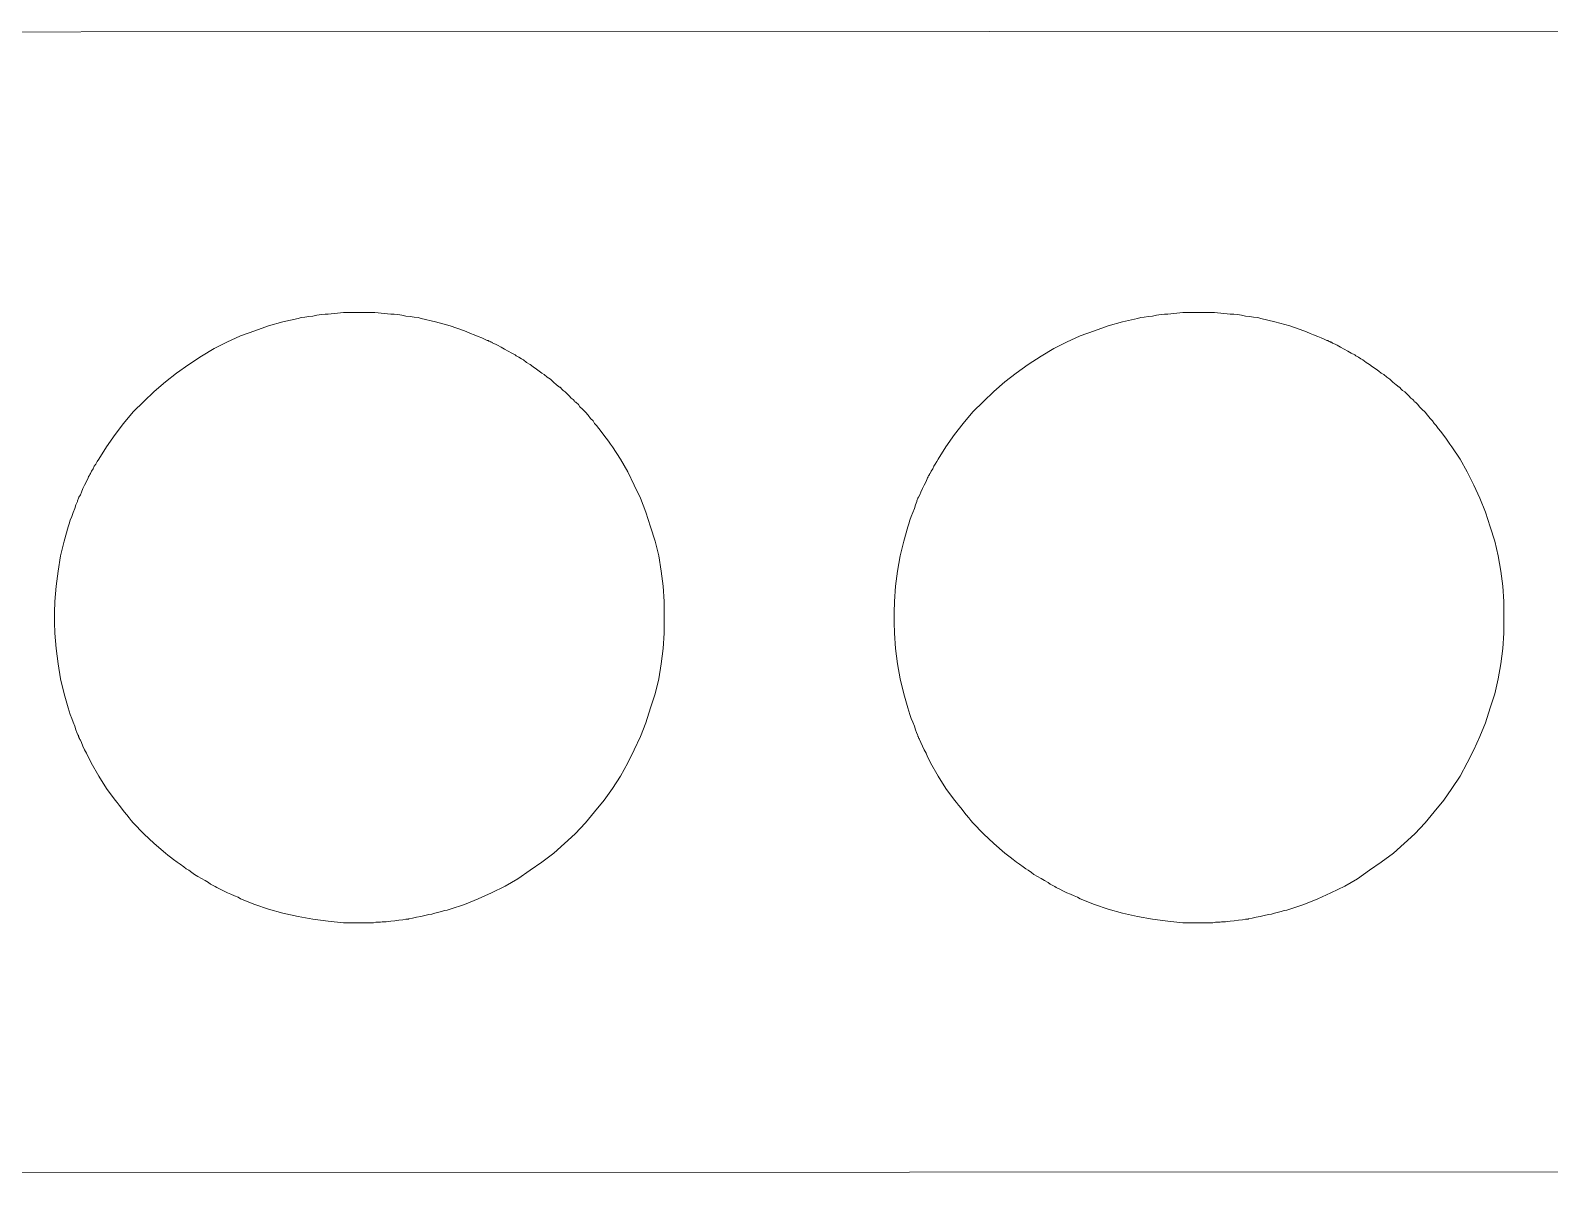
# Model space of a CAD drawing. Header units: centimetres. Extents: x 33 to 211, y -118 to 32.
# Drawn here: x 58.62 to 64.6, y -1.18 to 3.32 of the extents above; entities that cross this region are included whole.
import ezdxf

# ---------------------------------------------------------------- set-up
doc = ezdxf.new("R2010")
doc.units = ezdxf.units.CM
doc.header["$MEASUREMENT"] = 0
doc.layers.add('Layer 1', color=7, linetype='Continuous')

msp = doc.modelspace()

# ---------------------------------------------------------------- linework, layer by layer
at = {"layer": 'Layer 1', "lineweight": 9}
msp.add_open_spline([(44.52175, 3.30944), (44.52175, 3.30944), (73.12211, 3.32004), (73.12211, 3.32004), (73.12211, 3.32004), (73.12185, -1.16686), (73.12185, -1.16686), (73.12185, -1.16686), (36.32211, -1.17996), (36.32211, -1.17996), (36.32211, -1.17996), (36.32237, 3.30695), (36.32237, 3.30695), (36.32237, 3.30695), (43.34111, 3.30945), (43.34111, 3.30945)], degree=3, knots=[0, 0, 0, 0, 0.2, 0.2, 0.2, 0.4, 0.4, 0.4, 0.6, 0.6, 0.6, 0.8, 0.8, 0.8, 1, 1, 1, 1], dxfattribs=at)
at = {"layer": 'Layer 1', "color": 250, "lineweight": 9}
for points in [[(59.91897, 2.21053), (59.91897, 2.21053), (59.85492, 2.21053), (59.85492, 2.21053), (59.85492, 2.21053), (59.79487, 2.20452), (59.79487, 2.20452), (59.79487, 2.20452), (59.78287, 2.20452), (59.78287, 2.20452), (59.78287, 2.20452), (59.76885, 2.20252), (59.76885, 2.20252), (59.76885, 2.20252), (59.75084, 2.20052), (59.75084, 2.20052), (59.75084, 2.20052), (59.73483, 2.19652), (59.73483, 2.19652), (59.73483, 2.19652), (59.71881, 2.19452), (59.71881, 2.19452), (59.71881, 2.19452), (59.7028, 2.19251), (59.7028, 2.19251), (59.7028, 2.19251), (59.68878, 2.19051), (59.68878, 2.19051), (59.68878, 2.19051), (59.67677, 2.18651), (59.67677, 2.18651), (59.67677, 2.18651), (59.61672, 2.1745), (59.61672, 2.1745), (59.61672, 2.1745), (59.56068, 2.15849), (59.56068, 2.15849), (59.56068, 2.15849), (59.50663, 2.13847), (59.50663, 2.13847), (59.50663, 2.13847), (59.45058, 2.11845), (59.45058, 2.11845), (59.45058, 2.11845), (59.39654, 2.09443), (59.39654, 2.09443), (59.39654, 2.09443), (59.3465, 2.06841), (59.3465, 2.06841), (59.3465, 2.06841), (59.29645, 2.03839), (59.29645, 2.03839), (59.29645, 2.03839), (59.24641, 2.00636), (59.24641, 2.00636), (59.24641, 2.00636), (59.19837, 1.97233), (59.19837, 1.97233), (59.19837, 1.97233), (59.15434, 1.9383), (59.15434, 1.9383), (59.15434, 1.9383), (59.1103, 1.90027), (59.1103, 1.90027), (59.1103, 1.90027), (59.07027, 1.86024), (59.07027, 1.86024), (59.07027, 1.86024), (59.02823, 1.8202), (59.02823, 1.8202), (59.02823, 1.8202), (58.9902, 1.77417), (58.9902, 1.77417), (58.9902, 1.77417), (58.95618, 1.73013), (58.95618, 1.73013), (58.95618, 1.73013), (58.92214, 1.68209), (58.92214, 1.68209), (58.92214, 1.68209), (58.89212, 1.63405), (58.89212, 1.63405), (58.89212, 1.63405), (58.88611, 1.62404), (58.88611, 1.62404), (58.88611, 1.62404), (58.88011, 1.61403), (58.88011, 1.61403), (58.88011, 1.61403), (58.8741, 1.60603), (58.8741, 1.60603), (58.8741, 1.60603), (58.8701, 1.59602), (58.8701, 1.59602), (58.8701, 1.59602), (58.86409, 1.58601), (58.86409, 1.58601), (58.86409, 1.58601), (58.86009, 1.578), (58.86009, 1.578), (58.86009, 1.578), (58.85809, 1.576), (58.85809, 1.576), (58.85809, 1.576), (58.85809, 1.574), (58.85809, 1.574), (58.85809, 1.574), (58.85609, 1.572), (58.85609, 1.572), (58.85609, 1.572), (58.85609, 1.57), (58.85609, 1.57), (58.85609, 1.57), (58.85409, 1.57), (58.85409, 1.57), (58.85409, 1.57), (58.85409, 1.56799), (58.85409, 1.56799), (58.85409, 1.56799), (58.85208, 1.56599), (58.85208, 1.56599), (58.85208, 1.56599), (58.85208, 1.56399), (58.85208, 1.56399), (58.85208, 1.56399), (58.85008, 1.55999), (58.85008, 1.55999), (58.85008, 1.55999), (58.84408, 1.54598), (58.84408, 1.54598), (58.84408, 1.54598), (58.83607, 1.53196), (58.83607, 1.53196), (58.83607, 1.53196), (58.83007, 1.51795), (58.83007, 1.51795), (58.83007, 1.51795), (58.82406, 1.50394), (58.82406, 1.50394), (58.82406, 1.50394), (58.82006, 1.49393), (58.82006, 1.49393), (58.82006, 1.49393), (58.81406, 1.48392), (58.81406, 1.48392), (58.81406, 1.48392), (58.81205, 1.47992), (58.81205, 1.47992), (58.81205, 1.47992), (58.80805, 1.46991), (58.80805, 1.46991), (58.80805, 1.46991), (58.80805, 1.46791), (58.80805, 1.46791), (58.80805, 1.46791), (58.80204, 1.4539), (58.80204, 1.4539), (58.80204, 1.4539), (58.79805, 1.43989), (58.79805, 1.43989), (58.79805, 1.43989), (58.79203, 1.42387), (58.79203, 1.42387), (58.79203, 1.42387), (58.78603, 1.40786), (58.78603, 1.40786), (58.78603, 1.40786), (58.78002, 1.39385), (58.78002, 1.39385), (58.78002, 1.39385), (58.77602, 1.37984), (58.77602, 1.37984), (58.77602, 1.37984), (58.77202, 1.36783), (58.77202, 1.36783), (58.77202, 1.36783), (58.756, 1.31178), (58.756, 1.31178), (58.756, 1.31178), (58.74199, 1.25373), (58.74199, 1.25373), (58.74199, 1.25373), (58.73198, 1.19368), (58.73198, 1.19368), (58.73198, 1.19368), (58.72398, 1.13363), (58.72398, 1.13363), (58.72398, 1.13363), (58.71997, 1.07358), (58.71997, 1.07358), (58.71997, 1.07358), (58.71997, 1.05957), (58.71997, 1.05957), (58.71997, 1.05957), (58.71798, 1.04556), (58.71798, 1.04556), (58.71798, 1.04556), (58.71798, 1.02754), (58.71798, 1.02754), (58.71798, 1.02754), (58.71798, 1.01153), (58.71798, 1.01153), (58.71798, 1.01153), (58.71798, 0.99352), (58.71798, 0.99352), (58.71798, 0.99352), (58.71798, 0.9775), (58.71798, 0.9775), (58.71798, 0.9775), (58.71997, 0.96349), (58.71997, 0.96349), (58.71997, 0.96349), (58.71997, 0.94948), (58.71997, 0.94948), (58.71997, 0.94948), (58.72398, 0.88943), (58.72398, 0.88943), (58.72398, 0.88943), (58.73198, 0.82938), (58.73198, 0.82938), (58.73198, 0.82938), (58.74199, 0.76933), (58.74199, 0.76933), (58.74199, 0.76933), (58.756, 0.71128), (58.756, 0.71128), (58.756, 0.71128), (58.77202, 0.65523), (58.77202, 0.65523), (58.77202, 0.65523), (58.77602, 0.64322), (58.77602, 0.64322), (58.77602, 0.64322), (58.78002, 0.62921), (58.78002, 0.62921), (58.78002, 0.62921), (58.78603, 0.6132), (58.78603, 0.6132), (58.78603, 0.6132), (58.79203, 0.59919), (58.79203, 0.59919), (58.79203, 0.59919), (58.79805, 0.58317), (58.79805, 0.58317), (58.79805, 0.58317), (58.80204, 0.56916), (58.80204, 0.56916), (58.80204, 0.56916), (58.80605, 0.55915), (58.80605, 0.55915), (58.80605, 0.55915), (58.81005, 0.54915), (58.81005, 0.54915), (58.81005, 0.54915), (58.81205, 0.54714), (58.81205, 0.54714), (58.81205, 0.54714), (58.81205, 0.54314), (58.81205, 0.54314), (58.81205, 0.54314), (58.81406, 0.54114), (58.81406, 0.54114), (58.81406, 0.54114), (58.81406, 0.53914), (58.81406, 0.53914), (58.81406, 0.53914), (58.81605, 0.53513), (58.81605, 0.53513), (58.81605, 0.53513), (58.81806, 0.53313), (58.81806, 0.53313), (58.81806, 0.53313), (58.81806, 0.53113), (58.81806, 0.53113), (58.81806, 0.53113), (58.82006, 0.52913), (58.82006, 0.52913), (58.82006, 0.52913), (58.82406, 0.51912), (58.82406, 0.51912), (58.82406, 0.51912), (58.83007, 0.50511), (58.83007, 0.50511), (58.83007, 0.50511), (58.83607, 0.4911), (58.83607, 0.4911), (58.83607, 0.4911), (58.84408, 0.47709), (58.84408, 0.47709), (58.84408, 0.47709), (58.85008, 0.46307), (58.85008, 0.46307), (58.85008, 0.46307), (58.85809, 0.44906), (58.85809, 0.44906), (58.85809, 0.44906), (58.86209, 0.43905), (58.86209, 0.43905), (58.86209, 0.43905), (58.89212, 0.38701), (58.89212, 0.38701), (58.89212, 0.38701), (58.92214, 0.33897), (58.92214, 0.33897), (58.92214, 0.33897), (58.95618, 0.29293), (58.95618, 0.29293), (58.95618, 0.29293), (58.96418, 0.28292), (58.96418, 0.28292), (58.96418, 0.28292), (58.97219, 0.27292), (58.97219, 0.27292), (58.97219, 0.27292), (58.98219, 0.26091), (58.98219, 0.26091), (58.98219, 0.26091), (58.9922, 0.24689), (58.9922, 0.24689), (58.9922, 0.24689), (59.00221, 0.23488), (59.00221, 0.23488), (59.00221, 0.23488), (59.01222, 0.22287), (59.01222, 0.22287), (59.01222, 0.22287), (59.02023, 0.21287), (59.02023, 0.21287), (59.02023, 0.21287), (59.02823, 0.20286), (59.02823, 0.20286), (59.02823, 0.20286), (59.07027, 0.16082), (59.07027, 0.16082), (59.07027, 0.16082), (59.1103, 0.12279), (59.1103, 0.12279), (59.1103, 0.12279), (59.15434, 0.08476), (59.15434, 0.08476), (59.15434, 0.08476), (59.16434, 0.07675), (59.16434, 0.07675), (59.16434, 0.07675), (59.17435, 0.06875), (59.17435, 0.06875), (59.17435, 0.06875), (59.18636, 0.05874), (59.18636, 0.05874), (59.18636, 0.05874), (59.20037, 0.04873), (59.20037, 0.04873), (59.20037, 0.04873), (59.21238, 0.04072), (59.21238, 0.04072), (59.21238, 0.04072), (59.2264, 0.03071), (59.2264, 0.03071), (59.2264, 0.03071), (59.2364, 0.02271), (59.2364, 0.02271), (59.2364, 0.02271), (59.24641, 0.0167), (59.24641, 0.0167), (59.24641, 0.0167), (59.25843, 0.0087), (59.25843, 0.0087), (59.25843, 0.0087), (59.26843, 0.00069), (59.26843, 0.00069), (59.26843, 0.00069), (59.28244, -0.00732), (59.28244, -0.00732), (59.28244, -0.00732), (59.29645, -0.01532), (59.29645, -0.01532), (59.29645, -0.01532), (59.31047, -0.02333), (59.31047, -0.02333), (59.31047, -0.02333), (59.32448, -0.03134), (59.32448, -0.03134), (59.32448, -0.03134), (59.33248, -0.03734), (59.33248, -0.03734), (59.33248, -0.03734), (59.34049, -0.04135), (59.34049, -0.04135), (59.34049, -0.04135), (59.3505, -0.04735), (59.3505, -0.04735), (59.3505, -0.04735), (59.3565, -0.05135), (59.3565, -0.05135), (59.3565, -0.05135), (59.37052, -0.05736), (59.37052, -0.05736), (59.37052, -0.05736), (59.38253, -0.06336), (59.38253, -0.06336), (59.38253, -0.06336), (59.39854, -0.07137), (59.39854, -0.07137), (59.39854, -0.07137), (59.41255, -0.07738), (59.41255, -0.07738), (59.41255, -0.07738), (59.42656, -0.08338), (59.42656, -0.08338), (59.42656, -0.08338), (59.44057, -0.08939), (59.44057, -0.08939), (59.44057, -0.08939), (59.45058, -0.09539), (59.45058, -0.09539), (59.45058, -0.09539), (59.50663, -0.11741), (59.50663, -0.11741), (59.50663, -0.11741), (59.56068, -0.13542), (59.56068, -0.13542), (59.56068, -0.13542), (59.61672, -0.15144), (59.61672, -0.15144), (59.61672, -0.15144), (59.67677, -0.16545), (59.67677, -0.16545), (59.67677, -0.16545), (59.73483, -0.17546), (59.73483, -0.17546), (59.73483, -0.17546), (59.79487, -0.18346), (59.79487, -0.18346), (59.79487, -0.18346), (59.85492, -0.18947), (59.85492, -0.18947), (59.85492, -0.18947), (59.86893, -0.18947), (59.86893, -0.18947), (59.86893, -0.18947), (59.88494, -0.18947), (59.88494, -0.18947), (59.88494, -0.18947), (59.90096, -0.18947), (59.90096, -0.18947), (59.90096, -0.18947), (59.91697, -0.18947), (59.91697, -0.18947), (59.91697, -0.18947), (59.93499, -0.18947), (59.93499, -0.18947), (59.93499, -0.18947), (59.951, -0.18947), (59.951, -0.18947), (59.951, -0.18947), (59.96101, -0.18947), (59.96101, -0.18947), (59.96101, -0.18947), (59.97303, -0.18947), (59.97303, -0.18947), (59.97303, -0.18947), (59.98303, -0.18747), (59.98303, -0.18747), (59.98303, -0.18747), (59.98904, -0.18747), (59.98904, -0.18747), (59.98904, -0.18747), (60.00104, -0.18747), (60.00104, -0.18747), (60.00104, -0.18747), (60.00705, -0.18547), (60.00705, -0.18547), (60.00705, -0.18547), (60.02306, -0.18547), (60.02306, -0.18547), (60.02306, -0.18547), (60.04107, -0.18346), (60.04107, -0.18346), (60.04107, -0.18346), (60.05709, -0.18146), (60.05709, -0.18146), (60.05709, -0.18146), (60.0731, -0.17946), (60.0731, -0.17946), (60.0731, -0.17946), (60.08911, -0.17746), (60.08911, -0.17746), (60.08911, -0.17746), (60.10113, -0.17546), (60.10113, -0.17546), (60.10113, -0.17546), (60.11113, -0.17546), (60.11113, -0.17546), (60.11113, -0.17546), (60.11313, -0.17346), (60.11313, -0.17346), (60.11313, -0.17346), (60.12715, -0.17145), (60.12715, -0.17145), (60.12715, -0.17145), (60.14316, -0.16745), (60.14316, -0.16745), (60.14316, -0.16745), (60.15917, -0.16545), (60.15917, -0.16545), (60.15917, -0.16545), (60.17519, -0.16145), (60.17519, -0.16145), (60.17519, -0.16145), (60.1912, -0.15744), (60.1912, -0.15744), (60.1912, -0.15744), (60.20321, -0.15544), (60.20321, -0.15544), (60.20321, -0.15544), (60.21522, -0.15144), (60.21522, -0.15144), (60.21522, -0.15144), (60.23123, -0.14743), (60.23123, -0.14743), (60.23123, -0.14743), (60.24124, -0.14543), (60.24124, -0.14543), (60.24124, -0.14543), (60.25325, -0.14143), (60.25325, -0.14143), (60.25325, -0.14143), (60.26326, -0.13943), (60.26326, -0.13943), (60.26326, -0.13943), (60.27528, -0.13542), (60.27528, -0.13542), (60.27528, -0.13542), (60.33132, -0.11741), (60.33132, -0.11741), (60.33132, -0.11741), (60.38536, -0.09539), (60.38536, -0.09539), (60.38536, -0.09539), (60.4374, -0.07137), (60.4374, -0.07137), (60.4374, -0.07137), (60.49145, -0.04535), (60.49145, -0.04535), (60.49145, -0.04535), (60.54149, -0.01733), (60.54149, -0.01733), (60.54149, -0.01733), (60.58953, 0.0167), (60.58953, 0.0167), (60.58953, 0.0167), (60.63557, 0.04873), (60.63557, 0.04873), (60.63557, 0.04873), (60.68361, 0.08476), (60.68361, 0.08476), (60.68361, 0.08476), (60.72565, 0.12279), (60.72565, 0.12279), (60.72565, 0.12279), (60.76769, 0.16082), (60.76769, 0.16082), (60.76769, 0.16082), (60.80771, 0.20286), (60.80771, 0.20286), (60.80771, 0.20286), (60.84374, 0.24689), (60.84374, 0.24689), (60.84374, 0.24689), (60.88178, 0.29293), (60.88178, 0.29293), (60.88178, 0.29293), (60.9138, 0.33897), (60.9138, 0.33897), (60.9138, 0.33897), (60.94583, 0.38701), (60.94583, 0.38701), (60.94583, 0.38701), (60.97386, 0.43905), (60.97386, 0.43905), (60.97386, 0.43905), (60.99987, 0.4911), (60.99987, 0.4911), (60.99987, 0.4911), (61.02389, 0.54314), (61.02389, 0.54314), (61.02389, 0.54314), (61.04591, 0.59719), (61.04591, 0.59719), (61.04591, 0.59719), (61.06393, 0.65523), (61.06393, 0.65523), (61.06393, 0.65523), (61.08194, 0.71128), (61.08194, 0.71128), (61.08194, 0.71128), (61.09595, 0.76933), (61.09595, 0.76933), (61.09595, 0.76933), (61.10596, 0.82938), (61.10596, 0.82938), (61.10596, 0.82938), (61.11397, 0.88943), (61.11397, 0.88943), (61.11397, 0.88943), (61.11798, 0.94948), (61.11798, 0.94948), (61.11798, 0.94948), (61.11798, 0.96349), (61.11798, 0.96349), (61.11798, 0.96349), (61.11798, 0.9775), (61.11798, 0.9775), (61.11798, 0.9775), (61.11798, 0.99352), (61.11798, 0.99352), (61.11798, 0.99352), (61.11798, 1.01153), (61.11798, 1.01153), (61.11798, 1.01153), (61.11798, 1.02754), (61.11798, 1.02754), (61.11798, 1.02754), (61.11798, 1.04556), (61.11798, 1.04556), (61.11798, 1.04556), (61.11798, 1.05957), (61.11798, 1.05957), (61.11798, 1.05957), (61.11798, 1.07358), (61.11798, 1.07358), (61.11798, 1.07358), (61.11397, 1.13363), (61.11397, 1.13363), (61.11397, 1.13363), (61.10596, 1.19368), (61.10596, 1.19368), (61.10596, 1.19368), (61.09595, 1.25373), (61.09595, 1.25373), (61.09595, 1.25373), (61.08194, 1.31178), (61.08194, 1.31178), (61.08194, 1.31178), (61.06393, 1.36783), (61.06393, 1.36783), (61.06393, 1.36783), (61.04591, 1.42588), (61.04591, 1.42588), (61.04591, 1.42588), (61.02389, 1.47992), (61.02389, 1.47992), (61.02389, 1.47992), (60.99987, 1.53196), (60.99987, 1.53196), (60.99987, 1.53196), (60.97386, 1.58401), (60.97386, 1.58401), (60.97386, 1.58401), (60.94583, 1.63405), (60.94583, 1.63405), (60.94583, 1.63405), (60.9138, 1.68209), (60.9138, 1.68209), (60.9138, 1.68209), (60.9058, 1.6921), (60.9058, 1.6921), (60.9058, 1.6921), (60.89779, 1.70411), (60.89779, 1.70411), (60.89779, 1.70411), (60.88978, 1.71612), (60.88978, 1.71612), (60.88978, 1.71612), (60.87977, 1.72813), (60.87977, 1.72813), (60.87977, 1.72813), (60.86977, 1.74214), (60.86977, 1.74214), (60.86977, 1.74214), (60.85976, 1.75415), (60.85976, 1.75415), (60.85976, 1.75415), (60.85175, 1.76616), (60.85175, 1.76616), (60.85175, 1.76616), (60.84374, 1.77417), (60.84374, 1.77417), (60.84374, 1.77417), (60.83774, 1.78417), (60.83774, 1.78417), (60.83774, 1.78417), (60.82773, 1.79418), (60.82773, 1.79418), (60.82773, 1.79418), (60.81772, 1.80619), (60.81772, 1.80619), (60.81772, 1.80619), (60.80771, 1.8182), (60.80771, 1.8182), (60.80771, 1.8182), (60.7957, 1.83021), (60.7957, 1.83021), (60.7957, 1.83021), (60.7857, 1.84022), (60.7857, 1.84022), (60.7857, 1.84022), (60.77969, 1.84823), (60.77969, 1.84823), (60.77969, 1.84823), (60.77168, 1.85623), (60.77168, 1.85623), (60.77168, 1.85623), (60.77168, 1.85623), (60.77168, 1.85623), (60.77168, 1.85623), (60.76968, 1.85824), (60.76968, 1.85824), (60.76968, 1.85824), (60.76769, 1.85824), (60.76769, 1.85824), (60.76769, 1.85824), (60.76568, 1.86024), (60.76568, 1.86024), (60.76568, 1.86024), (60.76368, 1.86224), (60.76368, 1.86224), (60.76368, 1.86224), (60.76368, 1.86424), (60.76368, 1.86424), (60.76368, 1.86424), (60.76168, 1.86624), (60.76168, 1.86624), (60.76168, 1.86624), (60.75967, 1.86824), (60.75967, 1.86824), (60.75967, 1.86824), (60.75167, 1.87425), (60.75167, 1.87425), (60.75167, 1.87425), (60.74366, 1.88226), (60.74366, 1.88226), (60.74366, 1.88226), (60.73566, 1.89026), (60.73566, 1.89026), (60.73566, 1.89026), (60.72765, 1.89827), (60.72765, 1.89827), (60.72765, 1.89827), (60.71965, 1.90427), (60.71965, 1.90427), (60.71965, 1.90427), (60.71564, 1.90828), (60.71564, 1.90828), (60.71564, 1.90828), (60.70763, 1.91628), (60.70763, 1.91628), (60.70763, 1.91628), (60.70563, 1.91628), (60.70563, 1.91628), (60.70563, 1.91628), (60.69362, 1.92629), (60.69362, 1.92629), (60.69362, 1.92629), (60.68161, 1.9363), (60.68161, 1.9363), (60.68161, 1.9363), (60.6696, 1.94831), (60.6696, 1.94831), (60.6696, 1.94831), (60.65759, 1.95632), (60.65759, 1.95632), (60.65759, 1.95632), (60.64558, 1.96633), (60.64558, 1.96633), (60.64558, 1.96633), (60.63557, 1.97233), (60.63557, 1.97233), (60.63557, 1.97233), (60.62556, 1.98034), (60.62556, 1.98034), (60.62556, 1.98034), (60.61555, 1.98834), (60.61555, 1.98834), (60.61555, 1.98834), (60.60154, 1.99635), (60.60154, 1.99635), (60.60154, 1.99635), (60.58953, 2.00636), (60.58953, 2.00636), (60.58953, 2.00636), (60.57552, 2.01437), (60.57552, 2.01437), (60.57552, 2.01437), (60.56351, 2.02437), (60.56351, 2.02437), (60.56351, 2.02437), (60.5555, 2.02838), (60.5555, 2.02838), (60.5555, 2.02838), (60.5455, 2.03438), (60.5455, 2.03438), (60.5455, 2.03438), (60.53549, 2.04039), (60.53549, 2.04039), (60.53549, 2.04039), (60.53148, 2.04439), (60.53148, 2.04439), (60.53148, 2.04439), (60.51747, 2.0504), (60.51747, 2.0504), (60.51747, 2.0504), (60.50346, 2.0584), (60.50346, 2.0584), (60.50346, 2.0584), (60.48945, 2.06641), (60.48945, 2.06641), (60.48945, 2.06641), (60.47544, 2.07442), (60.47544, 2.07442), (60.47544, 2.07442), (60.46142, 2.08242), (60.46142, 2.08242), (60.46142, 2.08242), (60.45342, 2.08643), (60.45342, 2.08643), (60.45342, 2.08643), (60.44341, 2.09043), (60.44341, 2.09043), (60.44341, 2.09043), (60.44141, 2.09243), (60.44141, 2.09243), (60.44141, 2.09243), (60.43941, 2.09443), (60.43941, 2.09443), (60.43941, 2.09443), (60.4354, 2.09443), (60.4354, 2.09443), (60.4354, 2.09443), (60.43341, 2.09643), (60.43341, 2.09643), (60.43341, 2.09643), (60.4294, 2.09844), (60.4294, 2.09844), (60.4294, 2.09844), (60.4274, 2.09844), (60.4274, 2.09844), (60.4274, 2.09844), (60.42539, 2.10044), (60.42539, 2.10044), (60.42539, 2.10044), (60.42139, 2.10044), (60.42139, 2.10044), (60.42139, 2.10044), (60.41338, 2.10444), (60.41338, 2.10444), (60.41338, 2.10444), (60.39937, 2.11045), (60.39937, 2.11045), (60.39937, 2.11045), (60.38536, 2.11645), (60.38536, 2.11645), (60.38536, 2.11645), (60.36935, 2.12246), (60.36935, 2.12246), (60.36935, 2.12246), (60.35534, 2.12846), (60.35534, 2.12846), (60.35534, 2.12846), (60.34132, 2.13447), (60.34132, 2.13447), (60.34132, 2.13447), (60.33132, 2.13847), (60.33132, 2.13847), (60.33132, 2.13847), (60.27528, 2.15849), (60.27528, 2.15849), (60.27528, 2.15849), (60.21722, 2.1745), (60.21722, 2.1745), (60.21722, 2.1745), (60.16117, 2.18651), (60.16117, 2.18651), (60.16117, 2.18651), (60.14916, 2.19051), (60.14916, 2.19051), (60.14916, 2.19051), (60.13315, 2.19251), (60.13315, 2.19251), (60.13315, 2.19251), (60.11714, 2.19452), (60.11714, 2.19452), (60.11714, 2.19452), (60.10113, 2.19652), (60.10113, 2.19652), (60.10113, 2.19652), (60.08512, 2.20052), (60.08512, 2.20052), (60.08512, 2.20052), (60.06911, 2.20252), (60.06911, 2.20252), (60.06911, 2.20252), (60.05509, 2.20452), (60.05509, 2.20452), (60.05509, 2.20452), (60.04107, 2.20452), (60.04107, 2.20452), (60.04107, 2.20452), (59.97902, 2.21053), (59.97902, 2.21053), (59.97902, 2.21053), (59.91897, 2.21053), (59.91897, 2.21053)], [(63.22306, 2.21053), (63.22306, 2.21053), (63.15901, 2.21053), (63.15901, 2.21053), (63.15901, 2.21053), (63.09896, 2.20452), (63.09896, 2.20452), (63.09896, 2.20452), (63.08696, 2.20452), (63.08696, 2.20452), (63.08696, 2.20452), (63.07294, 2.20252), (63.07294, 2.20252), (63.07294, 2.20252), (63.05493, 2.20052), (63.05493, 2.20052), (63.05493, 2.20052), (63.03892, 2.19652), (63.03892, 2.19652), (63.03892, 2.19652), (63.0229, 2.19452), (63.0229, 2.19452), (63.0229, 2.19452), (63.00689, 2.19251), (63.00689, 2.19251), (63.00689, 2.19251), (62.99287, 2.19051), (62.99287, 2.19051), (62.99287, 2.19051), (62.98086, 2.18651), (62.98086, 2.18651), (62.98086, 2.18651), (62.92081, 2.1745), (62.92081, 2.1745), (62.92081, 2.1745), (62.86477, 2.15849), (62.86477, 2.15849), (62.86477, 2.15849), (62.81072, 2.13847), (62.81072, 2.13847), (62.81072, 2.13847), (62.75467, 2.11845), (62.75467, 2.11845), (62.75467, 2.11845), (62.70063, 2.09443), (62.70063, 2.09443), (62.70063, 2.09443), (62.65059, 2.06841), (62.65059, 2.06841), (62.65059, 2.06841), (62.60054, 2.03839), (62.60054, 2.03839), (62.60054, 2.03839), (62.5505, 2.00636), (62.5505, 2.00636), (62.5505, 2.00636), (62.50246, 1.97233), (62.50246, 1.97233), (62.50246, 1.97233), (62.45843, 1.9383), (62.45843, 1.9383), (62.45843, 1.9383), (62.41439, 1.90027), (62.41439, 1.90027), (62.41439, 1.90027), (62.37436, 1.86024), (62.37436, 1.86024), (62.37436, 1.86024), (62.33232, 1.8202), (62.33232, 1.8202), (62.33232, 1.8202), (62.29429, 1.77417), (62.29429, 1.77417), (62.29429, 1.77417), (62.26027, 1.73013), (62.26027, 1.73013), (62.26027, 1.73013), (62.22623, 1.68209), (62.22623, 1.68209), (62.22623, 1.68209), (62.19621, 1.63405), (62.19621, 1.63405), (62.19621, 1.63405), (62.1902, 1.62404), (62.1902, 1.62404), (62.1902, 1.62404), (62.1842, 1.61403), (62.1842, 1.61403), (62.1842, 1.61403), (62.17819, 1.60603), (62.17819, 1.60603), (62.17819, 1.60603), (62.17419, 1.59602), (62.17419, 1.59602), (62.17419, 1.59602), (62.16818, 1.58601), (62.16818, 1.58601), (62.16818, 1.58601), (62.16418, 1.578), (62.16418, 1.578), (62.16418, 1.578), (62.16218, 1.576), (62.16218, 1.576), (62.16218, 1.576), (62.16218, 1.574), (62.16218, 1.574), (62.16218, 1.574), (62.16018, 1.572), (62.16018, 1.572), (62.16018, 1.572), (62.16018, 1.57), (62.16018, 1.57), (62.16018, 1.57), (62.15818, 1.57), (62.15818, 1.57), (62.15818, 1.57), (62.15818, 1.56799), (62.15818, 1.56799), (62.15818, 1.56799), (62.15617, 1.56599), (62.15617, 1.56599), (62.15617, 1.56599), (62.15617, 1.56399), (62.15617, 1.56399), (62.15617, 1.56399), (62.15417, 1.55999), (62.15417, 1.55999), (62.15417, 1.55999), (62.14817, 1.54598), (62.14817, 1.54598), (62.14817, 1.54598), (62.14016, 1.53196), (62.14016, 1.53196), (62.14016, 1.53196), (62.13416, 1.51795), (62.13416, 1.51795), (62.13416, 1.51795), (62.12815, 1.50394), (62.12815, 1.50394), (62.12815, 1.50394), (62.12415, 1.49393), (62.12415, 1.49393), (62.12415, 1.49393), (62.11815, 1.48392), (62.11815, 1.48392), (62.11815, 1.48392), (62.11614, 1.47992), (62.11614, 1.47992), (62.11614, 1.47992), (62.11214, 1.46991), (62.11214, 1.46991), (62.11214, 1.46991), (62.11214, 1.46791), (62.11214, 1.46791), (62.11214, 1.46791), (62.10613, 1.4539), (62.10613, 1.4539), (62.10613, 1.4539), (62.10214, 1.43989), (62.10214, 1.43989), (62.10214, 1.43989), (62.09612, 1.42387), (62.09612, 1.42387), (62.09612, 1.42387), (62.09012, 1.40786), (62.09012, 1.40786), (62.09012, 1.40786), (62.08411, 1.39385), (62.08411, 1.39385), (62.08411, 1.39385), (62.08011, 1.37984), (62.08011, 1.37984), (62.08011, 1.37984), (62.07611, 1.36783), (62.07611, 1.36783), (62.07611, 1.36783), (62.06009, 1.31178), (62.06009, 1.31178), (62.06009, 1.31178), (62.04608, 1.25373), (62.04608, 1.25373), (62.04608, 1.25373), (62.03607, 1.19368), (62.03607, 1.19368), (62.03607, 1.19368), (62.02807, 1.13363), (62.02807, 1.13363), (62.02807, 1.13363), (62.02406, 1.07358), (62.02406, 1.07358), (62.02406, 1.07358), (62.02406, 1.05957), (62.02406, 1.05957), (62.02406, 1.05957), (62.02207, 1.04556), (62.02207, 1.04556), (62.02207, 1.04556), (62.02207, 1.02754), (62.02207, 1.02754), (62.02207, 1.02754), (62.02207, 1.01153), (62.02207, 1.01153), (62.02207, 1.01153), (62.02207, 0.99352), (62.02207, 0.99352), (62.02207, 0.99352), (62.02207, 0.9775), (62.02207, 0.9775), (62.02207, 0.9775), (62.02406, 0.96349), (62.02406, 0.96349), (62.02406, 0.96349), (62.02406, 0.94948), (62.02406, 0.94948), (62.02406, 0.94948), (62.02807, 0.88943), (62.02807, 0.88943), (62.02807, 0.88943), (62.03607, 0.82938), (62.03607, 0.82938), (62.03607, 0.82938), (62.04608, 0.76933), (62.04608, 0.76933), (62.04608, 0.76933), (62.06009, 0.71128), (62.06009, 0.71128), (62.06009, 0.71128), (62.07611, 0.65523), (62.07611, 0.65523), (62.07611, 0.65523), (62.08011, 0.64322), (62.08011, 0.64322), (62.08011, 0.64322), (62.08411, 0.62921), (62.08411, 0.62921), (62.08411, 0.62921), (62.09012, 0.6132), (62.09012, 0.6132), (62.09012, 0.6132), (62.09612, 0.59919), (62.09612, 0.59919), (62.09612, 0.59919), (62.10214, 0.58317), (62.10214, 0.58317), (62.10214, 0.58317), (62.10613, 0.56916), (62.10613, 0.56916), (62.10613, 0.56916), (62.11014, 0.55915), (62.11014, 0.55915), (62.11014, 0.55915), (62.11414, 0.54915), (62.11414, 0.54915), (62.11414, 0.54915), (62.11614, 0.54714), (62.11614, 0.54714), (62.11614, 0.54714), (62.11614, 0.54314), (62.11614, 0.54314), (62.11614, 0.54314), (62.11815, 0.54114), (62.11815, 0.54114), (62.11815, 0.54114), (62.11815, 0.53914), (62.11815, 0.53914), (62.11815, 0.53914), (62.12014, 0.53513), (62.12014, 0.53513), (62.12014, 0.53513), (62.12215, 0.53313), (62.12215, 0.53313), (62.12215, 0.53313), (62.12215, 0.53113), (62.12215, 0.53113), (62.12215, 0.53113), (62.12415, 0.52913), (62.12415, 0.52913), (62.12415, 0.52913), (62.12815, 0.51912), (62.12815, 0.51912), (62.12815, 0.51912), (62.13416, 0.50511), (62.13416, 0.50511), (62.13416, 0.50511), (62.14016, 0.4911), (62.14016, 0.4911), (62.14016, 0.4911), (62.14817, 0.47709), (62.14817, 0.47709), (62.14817, 0.47709), (62.15417, 0.46307), (62.15417, 0.46307), (62.15417, 0.46307), (62.16218, 0.44906), (62.16218, 0.44906), (62.16218, 0.44906), (62.16618, 0.43905), (62.16618, 0.43905), (62.16618, 0.43905), (62.19621, 0.38701), (62.19621, 0.38701), (62.19621, 0.38701), (62.22623, 0.33897), (62.22623, 0.33897), (62.22623, 0.33897), (62.26027, 0.29293), (62.26027, 0.29293), (62.26027, 0.29293), (62.26827, 0.28292), (62.26827, 0.28292), (62.26827, 0.28292), (62.27628, 0.27292), (62.27628, 0.27292), (62.27628, 0.27292), (62.28628, 0.26091), (62.28628, 0.26091), (62.28628, 0.26091), (62.29629, 0.24689), (62.29629, 0.24689), (62.29629, 0.24689), (62.3063, 0.23488), (62.3063, 0.23488), (62.3063, 0.23488), (62.31631, 0.22287), (62.31631, 0.22287), (62.31631, 0.22287), (62.32432, 0.21287), (62.32432, 0.21287), (62.32432, 0.21287), (62.33232, 0.20286), (62.33232, 0.20286), (62.33232, 0.20286), (62.37436, 0.16082), (62.37436, 0.16082), (62.37436, 0.16082), (62.41439, 0.12279), (62.41439, 0.12279), (62.41439, 0.12279), (62.45843, 0.08476), (62.45843, 0.08476), (62.45843, 0.08476), (62.46843, 0.07675), (62.46843, 0.07675), (62.46843, 0.07675), (62.47844, 0.06875), (62.47844, 0.06875), (62.47844, 0.06875), (62.49045, 0.05874), (62.49045, 0.05874), (62.49045, 0.05874), (62.50446, 0.04873), (62.50446, 0.04873), (62.50446, 0.04873), (62.51647, 0.04072), (62.51647, 0.04072), (62.51647, 0.04072), (62.53049, 0.03071), (62.53049, 0.03071), (62.53049, 0.03071), (62.54049, 0.02271), (62.54049, 0.02271), (62.54049, 0.02271), (62.5505, 0.0167), (62.5505, 0.0167), (62.5505, 0.0167), (62.56252, 0.0087), (62.56252, 0.0087), (62.56252, 0.0087), (62.57252, 0.00069), (62.57252, 0.00069), (62.57252, 0.00069), (62.58653, -0.00732), (62.58653, -0.00732), (62.58653, -0.00732), (62.60054, -0.01532), (62.60054, -0.01532), (62.60054, -0.01532), (62.61456, -0.02333), (62.61456, -0.02333), (62.61456, -0.02333), (62.62857, -0.03134), (62.62857, -0.03134), (62.62857, -0.03134), (62.63657, -0.03734), (62.63657, -0.03734), (62.63657, -0.03734), (62.64458, -0.04135), (62.64458, -0.04135), (62.64458, -0.04135), (62.65459, -0.04735), (62.65459, -0.04735), (62.65459, -0.04735), (62.66059, -0.05135), (62.66059, -0.05135), (62.66059, -0.05135), (62.67461, -0.05736), (62.67461, -0.05736), (62.67461, -0.05736), (62.68662, -0.06336), (62.68662, -0.06336), (62.68662, -0.06336), (62.70263, -0.07137), (62.70263, -0.07137), (62.70263, -0.07137), (62.71664, -0.07738), (62.71664, -0.07738), (62.71664, -0.07738), (62.73065, -0.08338), (62.73065, -0.08338), (62.73065, -0.08338), (62.74466, -0.08939), (62.74466, -0.08939), (62.74466, -0.08939), (62.75467, -0.09539), (62.75467, -0.09539), (62.75467, -0.09539), (62.81072, -0.11741), (62.81072, -0.11741), (62.81072, -0.11741), (62.86477, -0.13542), (62.86477, -0.13542), (62.86477, -0.13542), (62.92081, -0.15144), (62.92081, -0.15144), (62.92081, -0.15144), (62.98086, -0.16545), (62.98086, -0.16545), (62.98086, -0.16545), (63.03892, -0.17546), (63.03892, -0.17546), (63.03892, -0.17546), (63.09896, -0.18346), (63.09896, -0.18346), (63.09896, -0.18346), (63.15901, -0.18947), (63.15901, -0.18947), (63.15901, -0.18947), (63.17302, -0.18947), (63.17302, -0.18947), (63.17302, -0.18947), (63.18903, -0.18947), (63.18903, -0.18947), (63.18903, -0.18947), (63.20505, -0.18947), (63.20505, -0.18947), (63.20505, -0.18947), (63.22106, -0.18947), (63.22106, -0.18947), (63.22106, -0.18947), (63.23908, -0.18947), (63.23908, -0.18947), (63.23908, -0.18947), (63.25509, -0.18947), (63.25509, -0.18947), (63.25509, -0.18947), (63.2651, -0.18947), (63.2651, -0.18947), (63.2651, -0.18947), (63.27712, -0.18947), (63.27712, -0.18947), (63.27712, -0.18947), (63.28712, -0.18747), (63.28712, -0.18747), (63.28712, -0.18747), (63.29313, -0.18747), (63.29313, -0.18747), (63.29313, -0.18747), (63.30513, -0.18747), (63.30513, -0.18747), (63.30513, -0.18747), (63.31114, -0.18547), (63.31114, -0.18547), (63.31114, -0.18547), (63.32715, -0.18547), (63.32715, -0.18547), (63.32715, -0.18547), (63.34516, -0.18346), (63.34516, -0.18346), (63.34516, -0.18346), (63.36118, -0.18146), (63.36118, -0.18146), (63.36118, -0.18146), (63.37719, -0.17946), (63.37719, -0.17946), (63.37719, -0.17946), (63.3932, -0.17746), (63.3932, -0.17746), (63.3932, -0.17746), (63.40522, -0.17546), (63.40522, -0.17546), (63.40522, -0.17546), (63.41522, -0.17546), (63.41522, -0.17546), (63.41522, -0.17546), (63.41722, -0.17346), (63.41722, -0.17346), (63.41722, -0.17346), (63.43124, -0.17145), (63.43124, -0.17145), (63.43124, -0.17145), (63.44725, -0.16745), (63.44725, -0.16745), (63.44725, -0.16745), (63.46326, -0.16545), (63.46326, -0.16545), (63.46326, -0.16545), (63.47928, -0.16145), (63.47928, -0.16145), (63.47928, -0.16145), (63.49529, -0.15744), (63.49529, -0.15744), (63.49529, -0.15744), (63.5073, -0.15544), (63.5073, -0.15544), (63.5073, -0.15544), (63.51931, -0.15144), (63.51931, -0.15144), (63.51931, -0.15144), (63.53532, -0.14743), (63.53532, -0.14743), (63.53532, -0.14743), (63.54533, -0.14543), (63.54533, -0.14543), (63.54533, -0.14543), (63.55734, -0.14143), (63.55734, -0.14143), (63.55734, -0.14143), (63.56735, -0.13943), (63.56735, -0.13943), (63.56735, -0.13943), (63.57937, -0.13542), (63.57937, -0.13542), (63.57937, -0.13542), (63.63541, -0.11741), (63.63541, -0.11741), (63.63541, -0.11741), (63.68945, -0.09539), (63.68945, -0.09539), (63.68945, -0.09539), (63.74149, -0.07137), (63.74149, -0.07137), (63.74149, -0.07137), (63.79554, -0.04535), (63.79554, -0.04535), (63.79554, -0.04535), (63.84558, -0.01733), (63.84558, -0.01733), (63.84558, -0.01733), (63.89362, 0.0167), (63.89362, 0.0167), (63.89362, 0.0167), (63.93966, 0.04873), (63.93966, 0.04873), (63.93966, 0.04873), (63.9877, 0.08476), (63.9877, 0.08476), (63.9877, 0.08476), (64.02974, 0.12279), (64.02974, 0.12279), (64.02974, 0.12279), (64.07178, 0.16082), (64.07178, 0.16082), (64.07178, 0.16082), (64.1118, 0.20286), (64.1118, 0.20286), (64.1118, 0.20286), (64.14783, 0.24689), (64.14783, 0.24689), (64.14783, 0.24689), (64.18587, 0.29293), (64.18587, 0.29293), (64.18587, 0.29293), (64.21789, 0.33897), (64.21789, 0.33897), (64.21789, 0.33897), (64.24992, 0.38701), (64.24992, 0.38701), (64.24992, 0.38701), (64.27795, 0.43905), (64.27795, 0.43905), (64.27795, 0.43905), (64.30396, 0.4911), (64.30396, 0.4911), (64.30396, 0.4911), (64.32798, 0.54314), (64.32798, 0.54314), (64.32798, 0.54314), (64.35, 0.59719), (64.35, 0.59719), (64.35, 0.59719), (64.36802, 0.65523), (64.36802, 0.65523), (64.36802, 0.65523), (64.38603, 0.71128), (64.38603, 0.71128), (64.38603, 0.71128), (64.40004, 0.76933), (64.40004, 0.76933), (64.40004, 0.76933), (64.41005, 0.82938), (64.41005, 0.82938), (64.41005, 0.82938), (64.41806, 0.88943), (64.41806, 0.88943), (64.41806, 0.88943), (64.42207, 0.94948), (64.42207, 0.94948), (64.42207, 0.94948), (64.42207, 0.96349), (64.42207, 0.96349), (64.42207, 0.96349), (64.42207, 0.9775), (64.42207, 0.9775), (64.42207, 0.9775), (64.42207, 0.99352), (64.42207, 0.99352), (64.42207, 0.99352), (64.42207, 1.01153), (64.42207, 1.01153), (64.42207, 1.01153), (64.42207, 1.02754), (64.42207, 1.02754), (64.42207, 1.02754), (64.42207, 1.04556), (64.42207, 1.04556), (64.42207, 1.04556), (64.42207, 1.05957), (64.42207, 1.05957), (64.42207, 1.05957), (64.42207, 1.07358), (64.42207, 1.07358), (64.42207, 1.07358), (64.41806, 1.13363), (64.41806, 1.13363), (64.41806, 1.13363), (64.41005, 1.19368), (64.41005, 1.19368), (64.41005, 1.19368), (64.40004, 1.25373), (64.40004, 1.25373), (64.40004, 1.25373), (64.38603, 1.31178), (64.38603, 1.31178), (64.38603, 1.31178), (64.36802, 1.36783), (64.36802, 1.36783), (64.36802, 1.36783), (64.35, 1.42588), (64.35, 1.42588), (64.35, 1.42588), (64.32798, 1.47992), (64.32798, 1.47992), (64.32798, 1.47992), (64.30396, 1.53196), (64.30396, 1.53196), (64.30396, 1.53196), (64.27795, 1.58401), (64.27795, 1.58401), (64.27795, 1.58401), (64.24992, 1.63405), (64.24992, 1.63405), (64.24992, 1.63405), (64.21789, 1.68209), (64.21789, 1.68209), (64.21789, 1.68209), (64.20989, 1.6921), (64.20989, 1.6921), (64.20989, 1.6921), (64.20188, 1.70411), (64.20188, 1.70411), (64.20188, 1.70411), (64.19387, 1.71612), (64.19387, 1.71612), (64.19387, 1.71612), (64.18386, 1.72813), (64.18386, 1.72813), (64.18386, 1.72813), (64.17386, 1.74214), (64.17386, 1.74214), (64.17386, 1.74214), (64.16385, 1.75415), (64.16385, 1.75415), (64.16385, 1.75415), (64.15584, 1.76616), (64.15584, 1.76616), (64.15584, 1.76616), (64.14783, 1.77417), (64.14783, 1.77417), (64.14783, 1.77417), (64.14183, 1.78417), (64.14183, 1.78417), (64.14183, 1.78417), (64.13182, 1.79418), (64.13182, 1.79418), (64.13182, 1.79418), (64.12181, 1.80619), (64.12181, 1.80619), (64.12181, 1.80619), (64.1118, 1.8182), (64.1118, 1.8182), (64.1118, 1.8182), (64.09979, 1.83021), (64.09979, 1.83021), (64.09979, 1.83021), (64.08979, 1.84022), (64.08979, 1.84022), (64.08979, 1.84022), (64.08378, 1.84823), (64.08378, 1.84823), (64.08378, 1.84823), (64.07577, 1.85623), (64.07577, 1.85623), (64.07577, 1.85623), (64.07577, 1.85623), (64.07577, 1.85623), (64.07577, 1.85623), (64.07377, 1.85824), (64.07377, 1.85824), (64.07377, 1.85824), (64.07178, 1.85824), (64.07178, 1.85824), (64.07178, 1.85824), (64.06977, 1.86024), (64.06977, 1.86024), (64.06977, 1.86024), (64.06777, 1.86224), (64.06777, 1.86224), (64.06777, 1.86224), (64.06777, 1.86424), (64.06777, 1.86424), (64.06777, 1.86424), (64.06577, 1.86624), (64.06577, 1.86624), (64.06577, 1.86624), (64.06376, 1.86824), (64.06376, 1.86824), (64.06376, 1.86824), (64.05576, 1.87425), (64.05576, 1.87425), (64.05576, 1.87425), (64.04775, 1.88226), (64.04775, 1.88226), (64.04775, 1.88226), (64.03975, 1.89026), (64.03975, 1.89026), (64.03975, 1.89026), (64.03174, 1.89827), (64.03174, 1.89827), (64.03174, 1.89827), (64.02374, 1.90427), (64.02374, 1.90427), (64.02374, 1.90427), (64.01973, 1.90828), (64.01973, 1.90828), (64.01973, 1.90828), (64.01172, 1.91628), (64.01172, 1.91628), (64.01172, 1.91628), (64.00972, 1.91628), (64.00972, 1.91628), (64.00972, 1.91628), (63.99771, 1.92629), (63.99771, 1.92629), (63.99771, 1.92629), (63.9857, 1.9363), (63.9857, 1.9363), (63.9857, 1.9363), (63.97369, 1.94831), (63.97369, 1.94831), (63.97369, 1.94831), (63.96168, 1.95632), (63.96168, 1.95632), (63.96168, 1.95632), (63.94967, 1.96633), (63.94967, 1.96633), (63.94967, 1.96633), (63.93966, 1.97233), (63.93966, 1.97233), (63.93966, 1.97233), (63.92965, 1.98034), (63.92965, 1.98034), (63.92965, 1.98034), (63.91964, 1.98834), (63.91964, 1.98834), (63.91964, 1.98834), (63.90563, 1.99635), (63.90563, 1.99635), (63.90563, 1.99635), (63.89362, 2.00636), (63.89362, 2.00636), (63.89362, 2.00636), (63.87961, 2.01437), (63.87961, 2.01437), (63.87961, 2.01437), (63.8676, 2.02437), (63.8676, 2.02437), (63.8676, 2.02437), (63.85959, 2.02838), (63.85959, 2.02838), (63.85959, 2.02838), (63.84959, 2.03438), (63.84959, 2.03438), (63.84959, 2.03438), (63.83958, 2.04039), (63.83958, 2.04039), (63.83958, 2.04039), (63.83557, 2.04439), (63.83557, 2.04439), (63.83557, 2.04439), (63.82156, 2.0504), (63.82156, 2.0504), (63.82156, 2.0504), (63.80755, 2.0584), (63.80755, 2.0584), (63.80755, 2.0584), (63.79354, 2.06641), (63.79354, 2.06641), (63.79354, 2.06641), (63.77953, 2.07442), (63.77953, 2.07442), (63.77953, 2.07442), (63.76551, 2.08242), (63.76551, 2.08242), (63.76551, 2.08242), (63.75751, 2.08643), (63.75751, 2.08643), (63.75751, 2.08643), (63.7475, 2.09043), (63.7475, 2.09043), (63.7475, 2.09043), (63.7455, 2.09243), (63.7455, 2.09243), (63.7455, 2.09243), (63.7435, 2.09443), (63.7435, 2.09443), (63.7435, 2.09443), (63.73949, 2.09443), (63.73949, 2.09443), (63.73949, 2.09443), (63.7375, 2.09643), (63.7375, 2.09643), (63.7375, 2.09643), (63.73349, 2.09844), (63.73349, 2.09844), (63.73349, 2.09844), (63.73149, 2.09844), (63.73149, 2.09844), (63.73149, 2.09844), (63.72948, 2.10044), (63.72948, 2.10044), (63.72948, 2.10044), (63.72548, 2.10044), (63.72548, 2.10044), (63.72548, 2.10044), (63.71747, 2.10444), (63.71747, 2.10444), (63.71747, 2.10444), (63.70346, 2.11045), (63.70346, 2.11045), (63.70346, 2.11045), (63.68945, 2.11645), (63.68945, 2.11645), (63.68945, 2.11645), (63.67344, 2.12246), (63.67344, 2.12246), (63.67344, 2.12246), (63.65943, 2.12846), (63.65943, 2.12846), (63.65943, 2.12846), (63.64541, 2.13447), (63.64541, 2.13447), (63.64541, 2.13447), (63.63541, 2.13847), (63.63541, 2.13847), (63.63541, 2.13847), (63.57937, 2.15849), (63.57937, 2.15849), (63.57937, 2.15849), (63.52131, 2.1745), (63.52131, 2.1745), (63.52131, 2.1745), (63.46526, 2.18651), (63.46526, 2.18651), (63.46526, 2.18651), (63.45325, 2.19051), (63.45325, 2.19051), (63.45325, 2.19051), (63.43724, 2.19251), (63.43724, 2.19251), (63.43724, 2.19251), (63.42123, 2.19452), (63.42123, 2.19452), (63.42123, 2.19452), (63.40522, 2.19652), (63.40522, 2.19652), (63.40522, 2.19652), (63.38921, 2.20052), (63.38921, 2.20052), (63.38921, 2.20052), (63.3732, 2.20252), (63.3732, 2.20252), (63.3732, 2.20252), (63.35918, 2.20452), (63.35918, 2.20452), (63.35918, 2.20452), (63.34516, 2.20452), (63.34516, 2.20452), (63.34516, 2.20452), (63.28311, 2.21053), (63.28311, 2.21053), (63.28311, 2.21053), (63.22306, 2.21053), (63.22306, 2.21053)]]:
    msp.add_open_spline(points, degree=3, knots=[0, 0, 0, 0, 0.0032895, 0.0032895, 0.0032895, 0.0065789, 0.0065789, 0.0065789, 0.0098684, 0.0098684, 0.0098684, 0.0131579, 0.0131579, 0.0131579, 0.0164474, 0.0164474, 0.0164474, 0.0197368, 0.0197368, 0.0197368, 0.0230263, 0.0230263, 0.0230263, 0.0263158, 0.0263158, 0.0263158, 0.0296053, 0.0296053, 0.0296053, 0.0328947, 0.0328947, 0.0328947, 0.0361842, 0.0361842, 0.0361842, 0.0394737, 0.0394737, 0.0394737, 0.0427632, 0.0427632, 0.0427632, 0.0460526, 0.0460526, 0.0460526, 0.0493421, 0.0493421, 0.0493421, 0.0526316, 0.0526316, 0.0526316, 0.0559211, 0.0559211, 0.0559211, 0.0592105, 0.0592105, 0.0592105, 0.0625, 0.0625, 0.0625, 0.0657895, 0.0657895, 0.0657895, 0.0690789, 0.0690789, 0.0690789, 0.0723684, 0.0723684, 0.0723684, 0.0756579, 0.0756579, 0.0756579, 0.0789474, 0.0789474, 0.0789474, 0.0822368, 0.0822368, 0.0822368, 0.0855263, 0.0855263, 0.0855263, 0.0888158, 0.0888158, 0.0888158, 0.0921053, 0.0921053, 0.0921053, 0.0953947, 0.0953947, 0.0953947, 0.0986842, 0.0986842, 0.0986842, 0.1019737, 0.1019737, 0.1019737, 0.1052632, 0.1052632, 0.1052632, 0.1085526, 0.1085526, 0.1085526, 0.1118421, 0.1118421, 0.1118421, 0.1151316, 0.1151316, 0.1151316, 0.1184211, 0.1184211, 0.1184211, 0.1217105, 0.1217105, 0.1217105, 0.125, 0.125, 0.125, 0.1282895, 0.1282895, 0.1282895, 0.1315789, 0.1315789, 0.1315789, 0.1348684, 0.1348684, 0.1348684, 0.1381579, 0.1381579, 0.1381579, 0.1414474, 0.1414474, 0.1414474, 0.1447368, 0.1447368, 0.1447368, 0.1480263, 0.1480263, 0.1480263, 0.1513158, 0.1513158, 0.1513158, 0.1546053, 0.1546053, 0.1546053, 0.1578947, 0.1578947, 0.1578947, 0.1611842, 0.1611842, 0.1611842, 0.1644737, 0.1644737, 0.1644737, 0.1677632, 0.1677632, 0.1677632, 0.1710526, 0.1710526, 0.1710526, 0.1743421, 0.1743421, 0.1743421, 0.1776316, 0.1776316, 0.1776316, 0.1809211, 0.1809211, 0.1809211, 0.1842105, 0.1842105, 0.1842105, 0.1875, 0.1875, 0.1875, 0.1907895, 0.1907895, 0.1907895, 0.1940789, 0.1940789, 0.1940789, 0.1973684, 0.1973684, 0.1973684, 0.2006579, 0.2006579, 0.2006579, 0.2039474, 0.2039474, 0.2039474, 0.2072368, 0.2072368, 0.2072368, 0.2105263, 0.2105263, 0.2105263, 0.2138158, 0.2138158, 0.2138158, 0.2171053, 0.2171053, 0.2171053, 0.2203947, 0.2203947, 0.2203947, 0.2236842, 0.2236842, 0.2236842, 0.2269737, 0.2269737, 0.2269737, 0.2302632, 0.2302632, 0.2302632, 0.2335526, 0.2335526, 0.2335526, 0.2368421, 0.2368421, 0.2368421, 0.2401316, 0.2401316, 0.2401316, 0.2434211, 0.2434211, 0.2434211, 0.2467105, 0.2467105, 0.2467105, 0.25, 0.25, 0.25, 0.2532895, 0.2532895, 0.2532895, 0.2565789, 0.2565789, 0.2565789, 0.2598684, 0.2598684, 0.2598684, 0.2631579, 0.2631579, 0.2631579, 0.2664474, 0.2664474, 0.2664474, 0.2697368, 0.2697368, 0.2697368, 0.2730263, 0.2730263, 0.2730263, 0.2763158, 0.2763158, 0.2763158, 0.2796053, 0.2796053, 0.2796053, 0.2828947, 0.2828947, 0.2828947, 0.2861842, 0.2861842, 0.2861842, 0.2894737, 0.2894737, 0.2894737, 0.2927632, 0.2927632, 0.2927632, 0.2960526, 0.2960526, 0.2960526, 0.2993421, 0.2993421, 0.2993421, 0.3026316, 0.3026316, 0.3026316, 0.3059211, 0.3059211, 0.3059211, 0.3092105, 0.3092105, 0.3092105, 0.3125, 0.3125, 0.3125, 0.3157895, 0.3157895, 0.3157895, 0.3190789, 0.3190789, 0.3190789, 0.3223684, 0.3223684, 0.3223684, 0.3256579, 0.3256579, 0.3256579, 0.3289474, 0.3289474, 0.3289474, 0.3322368, 0.3322368, 0.3322368, 0.3355263, 0.3355263, 0.3355263, 0.3388158, 0.3388158, 0.3388158, 0.3421053, 0.3421053, 0.3421053, 0.3453947, 0.3453947, 0.3453947, 0.3486842, 0.3486842, 0.3486842, 0.3519737, 0.3519737, 0.3519737, 0.3552632, 0.3552632, 0.3552632, 0.3585526, 0.3585526, 0.3585526, 0.3618421, 0.3618421, 0.3618421, 0.3651316, 0.3651316, 0.3651316, 0.3684211, 0.3684211, 0.3684211, 0.3717105, 0.3717105, 0.3717105, 0.375, 0.375, 0.375, 0.3782895, 0.3782895, 0.3782895, 0.3815789, 0.3815789, 0.3815789, 0.3848684, 0.3848684, 0.3848684, 0.3881579, 0.3881579, 0.3881579, 0.3914474, 0.3914474, 0.3914474, 0.3947368, 0.3947368, 0.3947368, 0.3980263, 0.3980263, 0.3980263, 0.4013158, 0.4013158, 0.4013158, 0.4046053, 0.4046053, 0.4046053, 0.4078947, 0.4078947, 0.4078947, 0.4111842, 0.4111842, 0.4111842, 0.4144737, 0.4144737, 0.4144737, 0.4177632, 0.4177632, 0.4177632, 0.4210526, 0.4210526, 0.4210526, 0.4243421, 0.4243421, 0.4243421, 0.4276316, 0.4276316, 0.4276316, 0.4309211, 0.4309211, 0.4309211, 0.4342105, 0.4342105, 0.4342105, 0.4375, 0.4375, 0.4375, 0.4407895, 0.4407895, 0.4407895, 0.4440789, 0.4440789, 0.4440789, 0.4473684, 0.4473684, 0.4473684, 0.4506579, 0.4506579, 0.4506579, 0.4539474, 0.4539474, 0.4539474, 0.4572368, 0.4572368, 0.4572368, 0.4605263, 0.4605263, 0.4605263, 0.4638158, 0.4638158, 0.4638158, 0.4671053, 0.4671053, 0.4671053, 0.4703947, 0.4703947, 0.4703947, 0.4736842, 0.4736842, 0.4736842, 0.4769737, 0.4769737, 0.4769737, 0.4802632, 0.4802632, 0.4802632, 0.4835526, 0.4835526, 0.4835526, 0.4868421, 0.4868421, 0.4868421, 0.4901316, 0.4901316, 0.4901316, 0.4934211, 0.4934211, 0.4934211, 0.4967105, 0.4967105, 0.4967105, 0.5, 0.5, 0.5, 0.5032895, 0.5032895, 0.5032895, 0.5065789, 0.5065789, 0.5065789, 0.5098684, 0.5098684, 0.5098684, 0.5131579, 0.5131579, 0.5131579, 0.5164474, 0.5164474, 0.5164474, 0.5197368, 0.5197368, 0.5197368, 0.5230263, 0.5230263, 0.5230263, 0.5263158, 0.5263158, 0.5263158, 0.5296053, 0.5296053, 0.5296053, 0.5328947, 0.5328947, 0.5328947, 0.5361842, 0.5361842, 0.5361842, 0.5394737, 0.5394737, 0.5394737, 0.5427632, 0.5427632, 0.5427632, 0.5460526, 0.5460526, 0.5460526, 0.5493421, 0.5493421, 0.5493421, 0.5526316, 0.5526316, 0.5526316, 0.5559211, 0.5559211, 0.5559211, 0.5592105, 0.5592105, 0.5592105, 0.5625, 0.5625, 0.5625, 0.5657895, 0.5657895, 0.5657895, 0.5690789, 0.5690789, 0.5690789, 0.5723684, 0.5723684, 0.5723684, 0.5756579, 0.5756579, 0.5756579, 0.5789474, 0.5789474, 0.5789474, 0.5822368, 0.5822368, 0.5822368, 0.5855263, 0.5855263, 0.5855263, 0.5888158, 0.5888158, 0.5888158, 0.5921053, 0.5921053, 0.5921053, 0.5953947, 0.5953947, 0.5953947, 0.5986842, 0.5986842, 0.5986842, 0.6019737, 0.6019737, 0.6019737, 0.6052632, 0.6052632, 0.6052632, 0.6085526, 0.6085526, 0.6085526, 0.6118421, 0.6118421, 0.6118421, 0.6151316, 0.6151316, 0.6151316, 0.6184211, 0.6184211, 0.6184211, 0.6217105, 0.6217105, 0.6217105, 0.625, 0.625, 0.625, 0.6282895, 0.6282895, 0.6282895, 0.6315789, 0.6315789, 0.6315789, 0.6348684, 0.6348684, 0.6348684, 0.6381579, 0.6381579, 0.6381579, 0.6414474, 0.6414474, 0.6414474, 0.6447368, 0.6447368, 0.6447368, 0.6480263, 0.6480263, 0.6480263, 0.6513158, 0.6513158, 0.6513158, 0.6546053, 0.6546053, 0.6546053, 0.6578947, 0.6578947, 0.6578947, 0.6611842, 0.6611842, 0.6611842, 0.6644737, 0.6644737, 0.6644737, 0.6677632, 0.6677632, 0.6677632, 0.6710526, 0.6710526, 0.6710526, 0.6743421, 0.6743421, 0.6743421, 0.6776316, 0.6776316, 0.6776316, 0.6809211, 0.6809211, 0.6809211, 0.6842105, 0.6842105, 0.6842105, 0.6875, 0.6875, 0.6875, 0.6907895, 0.6907895, 0.6907895, 0.6940789, 0.6940789, 0.6940789, 0.6973684, 0.6973684, 0.6973684, 0.7006579, 0.7006579, 0.7006579, 0.7039474, 0.7039474, 0.7039474, 0.7072368, 0.7072368, 0.7072368, 0.7105263, 0.7105263, 0.7105263, 0.7138158, 0.7138158, 0.7138158, 0.7171053, 0.7171053, 0.7171053, 0.7203947, 0.7203947, 0.7203947, 0.7236842, 0.7236842, 0.7236842, 0.7269737, 0.7269737, 0.7269737, 0.7302632, 0.7302632, 0.7302632, 0.7335526, 0.7335526, 0.7335526, 0.7368421, 0.7368421, 0.7368421, 0.7401316, 0.7401316, 0.7401316, 0.7434211, 0.7434211, 0.7434211, 0.7467105, 0.7467105, 0.7467105, 0.75, 0.75, 0.75, 0.7532895, 0.7532895, 0.7532895, 0.7565789, 0.7565789, 0.7565789, 0.7598684, 0.7598684, 0.7598684, 0.7631579, 0.7631579, 0.7631579, 0.7664474, 0.7664474, 0.7664474, 0.7697368, 0.7697368, 0.7697368, 0.7730263, 0.7730263, 0.7730263, 0.7763158, 0.7763158, 0.7763158, 0.7796053, 0.7796053, 0.7796053, 0.7828947, 0.7828947, 0.7828947, 0.7861842, 0.7861842, 0.7861842, 0.7894737, 0.7894737, 0.7894737, 0.7927632, 0.7927632, 0.7927632, 0.7960526, 0.7960526, 0.7960526, 0.7993421, 0.7993421, 0.7993421, 0.8026316, 0.8026316, 0.8026316, 0.8059211, 0.8059211, 0.8059211, 0.8092105, 0.8092105, 0.8092105, 0.8125, 0.8125, 0.8125, 0.8157895, 0.8157895, 0.8157895, 0.8190789, 0.8190789, 0.8190789, 0.8223684, 0.8223684, 0.8223684, 0.8256579, 0.8256579, 0.8256579, 0.8289474, 0.8289474, 0.8289474, 0.8322368, 0.8322368, 0.8322368, 0.8355263, 0.8355263, 0.8355263, 0.8388158, 0.8388158, 0.8388158, 0.8421053, 0.8421053, 0.8421053, 0.8453947, 0.8453947, 0.8453947, 0.8486842, 0.8486842, 0.8486842, 0.8519737, 0.8519737, 0.8519737, 0.8552632, 0.8552632, 0.8552632, 0.8585526, 0.8585526, 0.8585526, 0.8618421, 0.8618421, 0.8618421, 0.8651316, 0.8651316, 0.8651316, 0.8684211, 0.8684211, 0.8684211, 0.8717105, 0.8717105, 0.8717105, 0.875, 0.875, 0.875, 0.8782895, 0.8782895, 0.8782895, 0.8815789, 0.8815789, 0.8815789, 0.8848684, 0.8848684, 0.8848684, 0.8881579, 0.8881579, 0.8881579, 0.8914474, 0.8914474, 0.8914474, 0.8947368, 0.8947368, 0.8947368, 0.8980263, 0.8980263, 0.8980263, 0.9013158, 0.9013158, 0.9013158, 0.9046053, 0.9046053, 0.9046053, 0.9078947, 0.9078947, 0.9078947, 0.9111842, 0.9111842, 0.9111842, 0.9144737, 0.9144737, 0.9144737, 0.9177632, 0.9177632, 0.9177632, 0.9210526, 0.9210526, 0.9210526, 0.9243421, 0.9243421, 0.9243421, 0.9276316, 0.9276316, 0.9276316, 0.9309211, 0.9309211, 0.9309211, 0.9342105, 0.9342105, 0.9342105, 0.9375, 0.9375, 0.9375, 0.9407895, 0.9407895, 0.9407895, 0.9440789, 0.9440789, 0.9440789, 0.9473684, 0.9473684, 0.9473684, 0.9506579, 0.9506579, 0.9506579, 0.9539474, 0.9539474, 0.9539474, 0.9572368, 0.9572368, 0.9572368, 0.9605263, 0.9605263, 0.9605263, 0.9638158, 0.9638158, 0.9638158, 0.9671053, 0.9671053, 0.9671053, 0.9703947, 0.9703947, 0.9703947, 0.9736842, 0.9736842, 0.9736842, 0.9769737, 0.9769737, 0.9769737, 0.9802632, 0.9802632, 0.9802632, 0.9835526, 0.9835526, 0.9835526, 0.9868421, 0.9868421, 0.9868421, 0.9901316, 0.9901316, 0.9901316, 0.9934211, 0.9934211, 0.9934211, 0.9967105, 0.9967105, 0.9967105, 1, 1, 1, 1], dxfattribs=at)

doc.saveas('drawing.dxf')
